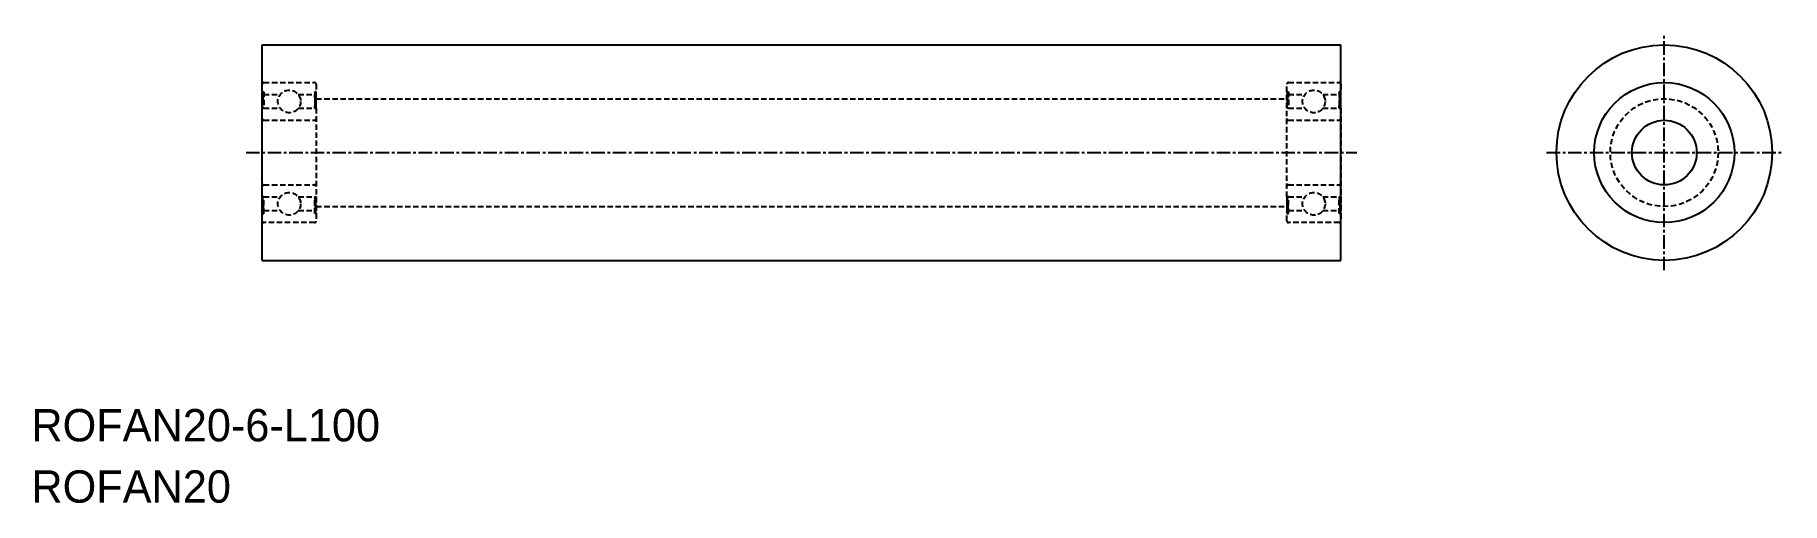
# Model space of a CAD drawing. Extents: x 5 to 167, y -7 to 37.
import ezdxf

# ---------------------------------------------------------------- set-up
doc = ezdxf.new("R2010")
doc.units = 0
doc.linetypes.add('CENTER', pattern=[2, 1.25, -0.25, 0.25, -0.25])
doc.linetypes.add('DASHED', pattern=[0.75, 0.5, -0.25])
doc.layers.get('0').update_dxf_attribs({"linetype": 'CONTINUOUS'})
doc.layers.add('CENTER', color=1, linetype='CENTER')

msp = doc.modelspace()

# ---------------------------------------------------------------- linework, layer by layer
at = {"color": 7, "linetype": 'CONTINUOUS'}
for p, q in [((26.37, 15.85), (26.37, 35.85)), ((26.37, 35.85), (126.37, 35.85)), ((126.37, 15.85), (126.37, 35.85)), ((26.37, 15.85), (126.37, 15.85))]:
    msp.add_line(p, q, dxfattribs=at)
at = {"color": 3, "linetype": 'DASHED'}
for p, q in [((26.37, 31.5), (26.37, 32.2)), ((26.37, 29.97), (26.37, 31.5)), ((26.37, 31.5), (26.51, 31.5)), ((26.4, 29.97), (26.51, 31.5)), ((26.4, 31.5), (26.51, 29.97)), ((26.4, 31.5), (26.4, 29.97)), ((26.51, 31.5), (26.51, 29.97)), ((26.51, 31.23), (28.03, 31.23)), ((26.52, 32.35), (31.22, 32.35)), ((29.71, 31.23), (31.23, 31.23)), ((31.23, 29.97), (31.33, 31.5)), ((31.23, 31.5), (31.23, 29.97)), ((31.33, 29.97), (31.23, 31.5)), ((31.37, 31.5), (31.23, 31.5)), ((31.33, 31.5), (31.33, 29.97)), ((31.37, 32.2), (31.37, 31.5)), ((31.37, 29.97), (31.37, 31.5)), ((31.37, 30.85), (121.37, 30.85)), ((121.37, 31.5), (121.37, 32.2)), ((121.37, 29.97), (121.37, 31.5)), ((121.37, 31.5), (121.51, 31.5)), ((121.4, 29.97), (121.51, 31.5)), ((121.4, 31.5), (121.51, 29.97)), ((121.4, 31.5), (121.4, 29.97)), ((121.51, 31.5), (121.51, 29.97)), ((121.51, 31.23), (123.03, 31.23)), ((121.52, 32.35), (126.22, 32.35)), ((124.71, 31.23), (126.23, 31.23)), ((126.23, 29.97), (126.33, 31.5)), ((126.23, 31.5), (126.23, 29.97)), ((126.33, 29.97), (126.23, 31.5)), ((126.37, 31.5), (126.23, 31.5)), ((126.33, 31.5), (126.33, 29.97)), ((126.37, 32.2), (126.37, 31.5)), ((126.37, 29.97), (126.37, 31.5)), ((26.37, 21.73), (26.37, 29.97)), ((26.51, 29.97), (26.37, 29.97)), ((26.51, 29.97), (28.03, 29.97)), ((29.71, 29.97), (31.23, 29.97)), ((31.23, 29.97), (31.37, 29.97)), ((31.37, 29.97), (31.37, 21.73)), ((121.37, 21.73), (121.37, 29.97)), ((121.51, 29.97), (121.37, 29.97)), ((121.51, 29.97), (123.03, 29.97)), ((124.71, 29.97), (126.23, 29.97)), ((126.23, 29.97), (126.37, 29.97)), ((126.37, 29.97), (126.37, 21.73)), ((26.52, 28.85), (31.22, 28.85)), ((121.52, 28.85), (126.22, 28.85)), ((26.52, 22.85), (31.22, 22.85)), ((31.34, 22.78), (31.3, 22.83)), ((121.52, 22.85), (126.22, 22.85)), ((126.34, 22.78), (126.3, 22.83)), ((26.51, 21.73), (26.37, 21.73)), ((26.37, 21.73), (26.37, 20.2)), ((26.4, 21.73), (26.51, 20.2)), ((26.4, 20.2), (26.51, 21.73)), ((26.4, 20.2), (26.4, 21.73)), ((26.51, 21.73), (28.03, 21.73)), ((26.51, 20.2), (26.51, 21.73)), ((29.71, 21.73), (31.23, 21.73)), ((31.23, 21.73), (31.37, 21.73)), ((31.23, 20.2), (31.23, 21.73)), ((31.33, 21.73), (31.23, 20.2)), ((31.23, 21.73), (31.33, 20.2)), ((31.33, 20.2), (31.33, 21.73)), ((31.37, 21.73), (31.37, 20.2)), ((121.51, 21.73), (121.37, 21.73)), ((121.37, 21.73), (121.37, 20.2)), ((121.4, 21.73), (121.51, 20.2)), ((121.4, 20.2), (121.51, 21.73)), ((121.4, 20.2), (121.4, 21.73)), ((121.51, 21.73), (123.03, 21.73)), ((121.51, 20.2), (121.51, 21.73)), ((124.71, 21.73), (126.23, 21.73)), ((126.23, 21.73), (126.37, 21.73)), ((126.23, 20.2), (126.23, 21.73)), ((126.33, 21.73), (126.23, 20.2)), ((126.23, 21.73), (126.33, 20.2)), ((126.33, 20.2), (126.33, 21.73)), ((126.37, 21.73), (126.37, 20.2)), ((26.37, 19.5), (26.37, 20.2)), ((26.37, 20.2), (26.51, 20.2)), ((26.51, 20.43), (26.55, 20.47)), ((26.51, 20.47), (28.03, 20.47)), ((29.71, 20.47), (31.23, 20.47)), ((31.37, 20.2), (31.23, 20.2)), ((31.37, 20.85), (121.37, 20.85)), ((31.37, 20.2), (31.37, 19.5)), ((121.37, 19.5), (121.37, 20.2)), ((121.37, 20.2), (121.51, 20.2)), ((121.51, 20.43), (121.55, 20.47)), ((121.51, 20.47), (123.03, 20.47)), ((124.71, 20.47), (126.23, 20.47)), ((126.37, 20.2), (126.23, 20.2)), ((126.37, 20.2), (126.37, 19.5)), ((31.22, 19.35), (26.52, 19.35)), ((126.22, 19.35), (121.52, 19.35))]:
    msp.add_line(p, q, dxfattribs=at)
at = {"color": 7, "linetype": 'CONTINUOUS'}
for radius in [10, 6.5, 3]:
    msp.add_circle((156.37, 25.85), radius, dxfattribs=at)
at = {"color": 3, "linetype": 'DASHED'}
for centre, radius in [((28.87, 30.6), 1.05), ((123.87, 30.6), 1.05), ((156.37, 25.85), 5), ((28.87, 21.1), 1.05), ((123.87, 21.1), 1.05)]:
    msp.add_circle(centre, radius, dxfattribs=at)
for centre, start, end in [((26.52, 32.2), 90, 180), ((31.22, 32.2), 0, 90), ((121.52, 32.2), 90, 180), ((126.22, 32.2), 0, 90), ((26.52, 29), 180, 270), ((31.22, 29), 270, 0), ((121.52, 29), 180, 270), ((126.22, 29), 270, 0), ((26.52, 22.7), 90, 180), ((31.22, 22.7), 0, 90), ((121.52, 22.7), 90, 180), ((126.22, 22.7), 0, 90), ((26.52, 19.5), 180, 270), ((31.22, 19.5), 270, 0), ((121.52, 19.5), 180, 270), ((126.22, 19.5), 270, 0)]:
    msp.add_arc(centre, 0.15, start, end, dxfattribs=at)
at = {"layer": 'CENTER', "color": 1, "linetype": 'CENTER'}
for p, q in [((156.37, 14.93), (156.37, 36.77)), ((24.87, 25.85), (127.87, 25.85)), ((145.45, 25.85), (167.29, 25.85))]:
    msp.add_line(p, q, dxfattribs=at)

# ---------------------------------------------------------------- texts
at = {"color": 7, "linetype": 'CONTINUOUS'}
for s, p in [('ROFAN20-6-L100', (4.96, -0.95)), ('ROFAN20', (4.96, -6.64))]:
    msp.add_text(s, height=3, dxfattribs=at).set_placement(p)

doc.saveas('drawing.dxf')
